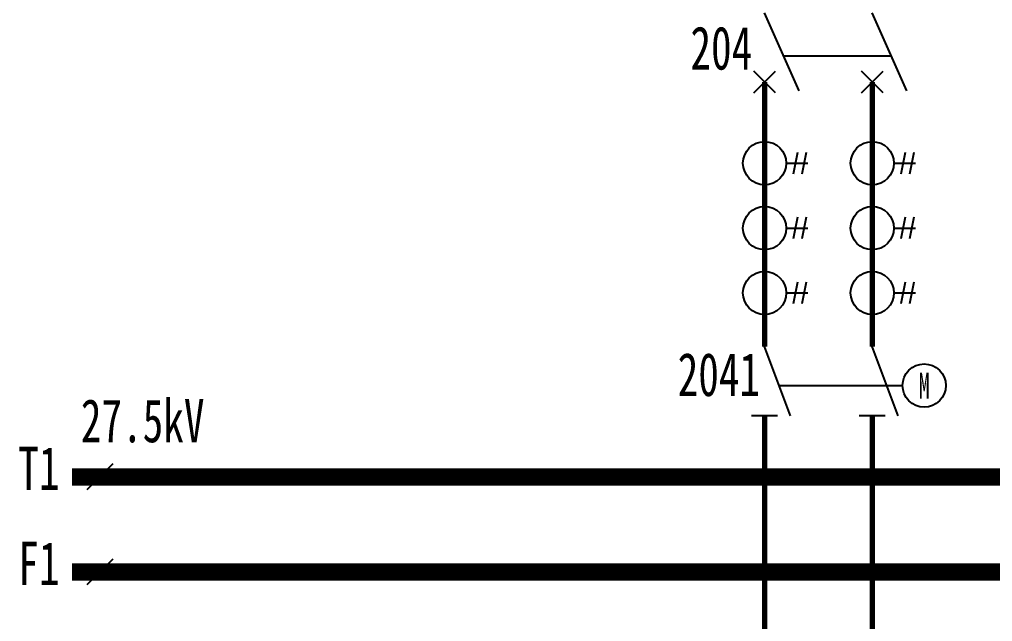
# Model space of a CAD drawing. Header units: millimetres. Extents: x 10667 to 23854, y -3427 to -2899.
# Drawn here: x 11523.4 to 11635.8, y -3158.1 to -3088.5 of the extents above; entities that cross this region are included whole.
import ezdxf
from ezdxf.enums import TextEntityAlignment as Align

# ---------------------------------------------------------------- set-up
doc = ezdxf.new("R2010")
doc.units = ezdxf.units.MM
doc.header["$LTSCALE"] = 10
for name, color, linetype in [('BLOCK', 3, 'Continuous'), ('设    备', 3, 'Continuous'), ('设备编号', 2, 'Continuous'), ('连 接 线', 1, 'Continuous')]:
    doc.layers.add(name, color=color, linetype=linetype)
doc.styles.add('HZ', font='SimSun.ttf', dxfattribs={"width": 0.7})

# ---------------------------------------------------------------- blocks, each defined once
blk = doc.blocks.new('$LH')
at = {"color": 3}
for p, q in [((3.792596414602542, 1.249999999999318), (3.292596414602542, -1.250000000000682)), ((4.792596414602542, 1.249999999999318), (4.292596414602542, -1.250000000000682)), ((2.500001320748027, -6.821210263296962e-13), (5.000001320748027, -6.821210263296962e-13))]:
    blk.add_line(p, q, dxfattribs=at)
blk.add_circle((1.320750698141637e-06, -6.821210263296962e-13), 2.5, dxfattribs=at)

msp = doc.modelspace()

# ---------------------------------------------------------------- linework, layer by layer
at = {"layer": 'BLOCK'}
for p, q in [((11613.4922222476, -3096.688538486363), (11609.4922222476, -3087.688538486363)), ((11625.93322329986, -3096.688538486363), (11621.93322329986, -3087.688538486363)), ((11624.15544552208, -3092.688538486363), (11611.71444446982, -3092.688538486363)), ((11610.7422222476, -3096.938538486363), (11608.2422222476, -3094.438538486363)), ((11608.2422222476, -3096.938538486363), (11610.7422222476, -3094.438538486363)), ((11620.68322329986, -3096.938538486363), (11623.18322329986, -3094.438538486363)), ((11623.18322329986, -3096.938538486363), (11620.68322329986, -3094.438538486363))]:
    msp.add_line(p, q, dxfattribs=at)
at = {"layer": '设    备'}
for p, q in [((11612.4922222476, -3134.27841860945), (11609.4922222476, -3126.27841860945)), ((11624.93322329986, -3134.27841860945), (11621.93322329986, -3126.27841860945)), ((11610.9922222476, -3134.27841860945), (11607.9922222476, -3134.27841860945)), ((11623.43322329986, -3134.27841860945), (11620.43322329986, -3134.27841860945))]:
    msp.add_line(p, q, dxfattribs=at)
at = {"layer": '设    备', "color": 3}
msp.add_line((11611.1797222476, -3130.77841860945), (11625.43322329986, -3130.77841860945), dxfattribs=at)
at = {"layer": '设    备'}
msp.add_circle((11627.93322329986, -3130.77841860945), 2.5, dxfattribs=at)
for p in [(11609.4922222476, -3134.27841860945), (11621.93322329986, -3134.27841860945)]:
    msp.add_point(p, dxfattribs=at)
at = {"layer": '连 接 线', "color": 3}
for p, q in [((11534.16167380621, -3139.838646471037), (11531.16167380621, -3142.838646471037)), ((11534.16167380621, -3150.838646418209), (11531.16167380621, -3153.838646418209))]:
    msp.add_line(p, q, dxfattribs=at)
at = {"layer": '连 接 线'}
for points, const_width in [([(11609.4922222476, -3095.688538486363), (11609.4922222476, -3126.27841860945)], 0.6), ([(11621.93322329986, -3095.688538486363), (11621.93322329986, -3126.27841860945)], 0.6), ([(11609.4922222476, -3134.27841860945), (11609.4922222476, -3141.338646471037)], 0.6), ([(11621.93322329986, -3134.27841860945), (11621.93322329158, -3173.669207053872)], 0.6), ([(11529.45906689737, -3141.338646471037), (11576.36151936877, -3141.338646471038)], 2), ([(11576.36151936877, -3141.338646471038), (11597.48374152111, -3141.338646471037)], 2), ([(11597.48374152111, -3141.338646471037), (11599.83292501089, -3141.338646471037)], 2), ([(11599.83292501089, -3141.338646471037), (11640.93322329986, -3141.337876087217)], 2), ([(11609.4922222476, -3163.0089598851), (11609.4922222476, -3141.338646471037)], 0.6), ([(11553.2909607043, -3152.346192855338), (11529.45986584342, -3152.348003991636)], 2), ([(11553.2909607043, -3152.346192855338), (11582.48374152111, -3152.338646471037)], 2), ([(11614.83292501089, -3152.339136057785), (11582.48374152111, -3152.338646471037)], 2), ([(11614.83292501089, -3152.339136057785), (11652.99056882689, -3152.339136057785)], 2)]:
    msp.add_lwpolyline(points, dxfattribs=dict(at, const_width=const_width))
for points in [[(11571.44388865169, -3140.338646471037), (11572.44388865169, -3140.338646471037), (11571.44388865169, -3140.342451772945), (11572.53104439444, -3140.342451772945)], [(11571.44388865169, -3140.342451772945), (11572.35673290895, -3140.342451772945), (11571.44388865169, -3140.338646471037), (11572.44388865169, -3140.338646471037)], [(11571.44388865169, -3140.342451772945), (11572.53104439444, -3140.342451772945), (11571.44388865169, -3140.353838718025), (11572.61753682936, -3140.353838718025)], [(11571.44388865169, -3140.353838718025), (11572.27024047403, -3140.353838718025), (11571.44388865169, -3140.342451772945), (11572.35673290895, -3140.342451772945)], [(11571.44388865169, -3140.372720644748), (11572.18506960659, -3140.372720644748), (11571.44388865169, -3140.353838718025), (11572.27024047403, -3140.353838718025)], [(11571.44388865169, -3140.398953850251), (11572.10186850837, -3140.398953850251), (11571.44388865169, -3140.372720644748), (11572.18506960659, -3140.372720644748)], [(11571.44388865169, -3140.432338684001), (11572.02127038995, -3140.432338684001), (11571.44388865169, -3140.398953850251), (11572.10186850837, -3140.398953850251)], [(11571.44388865169, -3140.472621067253), (11571.94388865169, -3140.472621067253), (11571.44388865169, -3140.432338684001), (11572.02127038995, -3140.432338684001)], [(11571.44388865169, -3140.519494426748), (11571.87031221534, -3140.519494426748), (11571.44388865169, -3140.472621067253), (11571.94388865169, -3140.472621067253)], [(11571.44388865169, -3140.572602027918), (11571.80110104201, -3140.572602027918), (11571.44388865169, -3140.519494426748), (11571.87031221534, -3140.519494426748)], [(11571.44388865169, -3140.631539689851), (11571.73678187051, -3140.631539689851), (11571.44388865169, -3140.572602027918), (11571.80110104201, -3140.572602027918)], [(11571.44388865169, -3140.695858861351), (11571.67784420858, -3140.695858861351), (11571.44388865169, -3140.631539689851), (11571.73678187051, -3140.631539689851)], [(11572.53104439444, -3140.342451772945), (11573.44388865169, -3140.342451772945), (11572.44388865169, -3140.338646471037), (11573.44388865169, -3140.338646471037)], [(11572.61753682936, -3140.353838718025), (11573.44388865169, -3140.353838718025), (11572.53104439444, -3140.342451772945), (11573.44388865169, -3140.342451772945)], [(11572.7027076968, -3140.372720644748), (11573.44388865169, -3140.372720644748), (11572.61753682936, -3140.353838718025), (11573.44388865169, -3140.353838718025)], [(11572.78590879502, -3140.398953850251), (11573.44388865169, -3140.398953850251), (11572.7027076968, -3140.372720644748), (11573.44388865169, -3140.372720644748)], [(11572.86650691343, -3140.432338684001), (11573.44388865169, -3140.432338684001), (11572.78590879502, -3140.398953850251), (11573.44388865169, -3140.398953850251)], [(11572.94388865169, -3140.472621067253), (11573.44388865169, -3140.472621067253), (11572.86650691343, -3140.432338684001), (11573.44388865169, -3140.432338684001)], [(11573.01746508805, -3140.519494426748), (11573.44388865169, -3140.519494426748), (11572.94388865169, -3140.472621067253), (11573.44388865169, -3140.472621067253)], [(11573.08667626138, -3140.572602027918), (11573.44388865169, -3140.572602027918), (11573.01746508805, -3140.519494426748), (11573.44388865169, -3140.519494426748)], [(11573.15099543288, -3140.631539689851), (11573.44388865169, -3140.631539689851), (11573.08667626138, -3140.572602027918), (11573.44388865169, -3140.572602027918)], [(11573.20993309481, -3140.695858861351), (11573.44388865169, -3140.695858861351), (11573.15099543288, -3140.631539689851), (11573.44388865169, -3140.631539689851)], [(11571.44388865169, -3140.765070034686), (11571.62473660741, -3140.765070034686), (11571.44388865169, -3140.695858861351), (11571.67784420858, -3140.695858861351)], [(11571.44388865169, -3140.838646471037), (11571.57786324791, -3140.838646471037), (11571.44388865169, -3140.765070034686), (11571.62473660741, -3140.765070034686)], [(11571.44388865169, -3140.916028209297), (11571.53758086466, -3140.916028209297), (11571.44388865169, -3140.838646471037), (11571.57786324791, -3140.838646471037)], [(11571.44388865169, -3140.996626327712), (11571.50419603091, -3140.996626327712), (11571.44388865169, -3140.916028209297), (11571.53758086466, -3140.916028209297)], [(11571.44388865169, -3141.079827425935), (11571.47796282541, -3141.079827425935), (11571.44388865169, -3140.996626327712), (11571.50419603091, -3140.996626327712)], [(11571.44388865169, -3141.16499829337), (11571.45908089868, -3141.16499829337), (11571.44388865169, -3141.079827425935), (11571.47796282541, -3141.079827425935)], [(11571.44388865169, -3141.25149072829), (11571.4476939536, -3141.25149072829), (11571.44388865169, -3141.16499829337), (11571.45908089868, -3141.16499829337)], [(11571.44388865169, -3141.338646471037), (11571.44388865169, -3141.338646471037), (11571.44388865169, -3141.25149072829), (11571.4476939536, -3141.25149072829)], [(11571.44388865169, -3141.338646471037), (11571.44388865169, -3141.338646471037), (11571.44388865169, -3141.425802213785), (11571.4476939536, -3141.425802213785)], [(11571.44388865169, -3141.425802213785), (11571.4476939536, -3141.425802213785), (11571.44388865169, -3141.512294648704), (11571.45908089868, -3141.512294648704)], [(11571.44388865169, -3141.512294648704), (11571.45908089868, -3141.512294648704), (11571.44388865169, -3141.59746551614), (11571.47796282541, -3141.59746551614)], [(11571.44388865169, -3141.59746551614), (11571.47796282541, -3141.59746551614), (11571.44388865169, -3141.680666614363), (11571.50419603091, -3141.680666614363)], [(11571.44388865169, -3141.680666614363), (11571.50419603091, -3141.680666614363), (11571.44388865169, -3141.761264732778), (11571.53758086466, -3141.761264732778)], [(11571.44388865169, -3141.761264732778), (11571.53758086466, -3141.761264732778), (11571.44388865169, -3141.838646471037), (11571.57786324791, -3141.838646471037)], [(11573.26304069598, -3140.765070034686), (11573.44388865169, -3140.765070034686), (11573.20993309481, -3140.695858861351), (11573.44388865169, -3140.695858861351)], [(11573.30991405548, -3140.838646471037), (11573.44388865169, -3140.838646471037), (11573.26304069598, -3140.765070034686), (11573.44388865169, -3140.765070034686)], [(11573.35019643873, -3140.916028209297), (11573.44388865169, -3140.916028209297), (11573.30991405548, -3140.838646471037), (11573.44388865169, -3140.838646471037)], [(11573.30991405548, -3141.838646471037), (11573.44388865169, -3141.838646471037), (11573.35019643873, -3141.761264732778), (11573.44388865169, -3141.761264732778)], [(11573.38358127248, -3140.996626327712), (11573.44388865169, -3140.996626327712), (11573.35019643873, -3140.916028209297), (11573.44388865169, -3140.916028209297)], [(11573.35019643873, -3141.761264732778), (11573.44388865169, -3141.761264732778), (11573.38358127248, -3141.680666614363), (11573.44388865169, -3141.680666614363)], [(11573.40981447798, -3141.079827425935), (11573.44388865169, -3141.079827425935), (11573.38358127248, -3140.996626327712), (11573.44388865169, -3140.996626327712)], [(11573.38358127248, -3141.680666614363), (11573.44388865169, -3141.680666614363), (11573.40981447798, -3141.59746551614), (11573.44388865169, -3141.59746551614)], [(11573.42869640471, -3141.16499829337), (11573.44388865169, -3141.16499829337), (11573.40981447798, -3141.079827425935), (11573.44388865169, -3141.079827425935)], [(11573.40981447798, -3141.59746551614), (11573.44388865169, -3141.59746551614), (11573.42869640471, -3141.512294648704), (11573.44388865169, -3141.512294648704)], [(11573.44008334979, -3141.25149072829), (11573.44388865169, -3141.25149072829), (11573.42869640471, -3141.16499829337), (11573.44388865169, -3141.16499829337)], [(11573.42869640471, -3141.512294648704), (11573.44388865169, -3141.512294648704), (11573.44008334979, -3141.425802213785), (11573.44388865169, -3141.425802213785)], [(11573.44388865169, -3141.338646471037), (11573.44388865169, -3141.338646471037), (11573.44008334979, -3141.25149072829), (11573.44388865169, -3141.25149072829)], [(11573.44008334979, -3141.425802213785), (11573.44388865169, -3141.425802213785), (11573.44388865169, -3141.338646471037)], [(11571.44388865169, -3141.838646471037), (11571.57786324791, -3141.838646471037), (11571.44388865169, -3141.912222907388), (11571.62473660741, -3141.912222907388)], [(11571.44388865169, -3141.912222907388), (11571.62473660741, -3141.912222907388), (11571.44388865169, -3141.981434080724), (11571.67784420858, -3141.981434080724)], [(11571.44388865169, -3141.981434080724), (11571.67784420858, -3141.981434080724), (11571.44388865169, -3142.045753252224), (11571.73678187051, -3142.045753252224)], [(11571.44388865169, -3142.045753252224), (11571.73678187051, -3142.045753252224), (11571.44388865169, -3142.104690914156), (11571.80110104201, -3142.104690914156)], [(11571.44388865169, -3142.104690914156), (11571.80110104201, -3142.104690914156), (11571.44388865169, -3142.157798515326), (11571.87031221534, -3142.157798515326)], [(11571.44388865169, -3142.157798515326), (11571.87031221534, -3142.157798515326), (11571.44388865169, -3142.204671874822), (11571.94388865169, -3142.204671874822)], [(11571.44388865169, -3142.204671874822), (11571.94388865169, -3142.204671874822), (11571.44388865169, -3142.244954258074), (11572.02127038995, -3142.244954258074)], [(11571.44388865169, -3142.244954258074), (11572.02127038995, -3142.244954258074), (11571.44388865169, -3142.278339091823), (11572.10186850837, -3142.278339091823)], [(11571.44388865169, -3142.278339091823), (11572.10186850837, -3142.278339091823), (11571.44388865169, -3142.304572297327), (11572.18506960659, -3142.304572297327)], [(11571.44388865169, -3142.304572297327), (11572.18506960659, -3142.304572297327), (11571.44388865169, -3142.32345422405), (11572.27024047403, -3142.32345422405)], [(11571.44388865169, -3142.32345422405), (11572.27024047403, -3142.32345422405), (11571.44388865169, -3142.334841169129), (11572.35673290895, -3142.334841169129)], [(11571.44388865169, -3142.334841169129), (11572.35673290895, -3142.334841169129), (11571.44388865169, -3142.338646471037), (11572.44388865169, -3142.338646471037)], [(11572.44388865169, -3142.338646471037), (11573.44388865169, -3142.338646471037), (11572.53104439444, -3142.334841169129), (11573.44388865169, -3142.334841169129)], [(11572.53104439444, -3142.334841169129), (11573.44388865169, -3142.334841169129), (11572.61753682936, -3142.32345422405), (11573.44388865169, -3142.32345422405)], [(11572.61753682936, -3142.32345422405), (11573.44388865169, -3142.32345422405), (11572.7027076968, -3142.304572297327), (11573.44388865169, -3142.304572297327)], [(11572.7027076968, -3142.304572297327), (11573.44388865169, -3142.304572297327), (11572.78590879502, -3142.278339091823), (11573.44388865169, -3142.278339091823)], [(11572.78590879502, -3142.278339091823), (11573.44388865169, -3142.278339091823), (11572.86650691343, -3142.244954258074), (11573.44388865169, -3142.244954258074)], [(11572.86650691343, -3142.244954258074), (11573.44388865169, -3142.244954258074), (11572.94388865169, -3142.204671874822), (11573.44388865169, -3142.204671874822)], [(11572.94388865169, -3142.204671874822), (11573.44388865169, -3142.204671874822), (11573.01746508805, -3142.157798515326), (11573.44388865169, -3142.157798515326)], [(11573.01746508805, -3142.157798515326), (11573.44388865169, -3142.157798515326), (11573.08667626138, -3142.104690914156), (11573.44388865169, -3142.104690914156)], [(11573.08667626138, -3142.104690914156), (11573.44388865169, -3142.104690914156), (11573.15099543288, -3142.045753252224), (11573.44388865169, -3142.045753252224)], [(11573.15099543288, -3142.045753252224), (11573.44388865169, -3142.045753252224), (11573.20993309481, -3141.981434080724), (11573.44388865169, -3141.981434080724)], [(11573.20993309481, -3141.981434080724), (11573.44388865169, -3141.981434080724), (11573.26304069598, -3141.912222907388), (11573.44388865169, -3141.912222907388)], [(11573.26304069598, -3141.912222907388), (11573.44388865169, -3141.912222907388), (11573.30991405548, -3141.838646471037), (11573.44388865169, -3141.838646471037)], [(11548.36566101791, -3151.346192855338), (11549.36566101791, -3151.346192855338), (11548.36566101791, -3151.349998157246), (11549.45281676066, -3151.349998157246)], [(11548.36566101791, -3151.349998157246), (11549.27850527517, -3151.349998157246), (11548.36566101791, -3151.346192855338), (11549.36566101791, -3151.346192855338)], [(11548.36566101791, -3151.349998157246), (11549.45281676066, -3151.349998157246), (11548.36566101791, -3151.361385102326), (11549.53930919558, -3151.361385102326)], [(11548.36566101791, -3151.361385102326), (11549.19201284025, -3151.361385102326), (11548.36566101791, -3151.349998157246), (11549.27850527517, -3151.349998157246)], [(11548.36566101791, -3151.380267029049), (11549.10684197281, -3151.380267029049), (11548.36566101791, -3151.361385102326), (11549.19201284025, -3151.361385102326)], [(11548.36566101791, -3151.406500234552), (11549.02364087459, -3151.406500234552), (11548.36566101791, -3151.380267029049), (11549.10684197281, -3151.380267029049)], [(11548.36566101791, -3151.439885068301), (11548.94304275617, -3151.439885068301), (11548.36566101791, -3151.406500234552), (11549.02364087459, -3151.406500234552)], [(11548.36566101791, -3151.480167451553), (11548.86566101791, -3151.480167451553), (11548.36566101791, -3151.439885068301), (11548.94304275617, -3151.439885068301)], [(11548.36566101791, -3151.527040811049), (11548.79208458156, -3151.527040811049), (11548.36566101791, -3151.480167451553), (11548.86566101791, -3151.480167451553)], [(11548.36566101791, -3151.580148412219), (11548.72287340823, -3151.580148412219), (11548.36566101791, -3151.527040811049), (11548.79208458156, -3151.527040811049)], [(11548.36566101791, -3151.639086074151), (11548.65855423673, -3151.639086074151), (11548.36566101791, -3151.580148412219), (11548.72287340823, -3151.580148412219)], [(11548.36566101791, -3151.703405245651), (11548.59961657479, -3151.703405245651), (11548.36566101791, -3151.639086074151), (11548.65855423673, -3151.639086074151)], [(11548.36566101791, -3151.772616418987), (11548.54650897362, -3151.772616418987), (11548.36566101791, -3151.703405245651), (11548.59961657479, -3151.703405245651)], [(11548.36566101791, -3151.846192855338), (11548.49963561413, -3151.846192855338), (11548.36566101791, -3151.772616418987), (11548.54650897362, -3151.772616418987)], [(11548.36566101791, -3151.923574593597), (11548.45935323088, -3151.923574593597), (11548.36566101791, -3151.846192855338), (11548.49963561413, -3151.846192855338)], [(11548.36566101791, -3152.004172712012), (11548.42596839713, -3152.004172712012), (11548.36566101791, -3151.923574593597), (11548.45935323088, -3151.923574593597)], [(11549.45281676066, -3151.349998157246), (11550.36566101791, -3151.349998157246), (11549.36566101791, -3151.346192855338), (11550.36566101791, -3151.346192855338)], [(11549.53930919558, -3151.361385102326), (11550.36566101791, -3151.361385102326), (11549.45281676066, -3151.349998157246), (11550.36566101791, -3151.349998157246)], [(11549.62448006302, -3151.380267029049), (11550.36566101791, -3151.380267029049), (11549.53930919558, -3151.361385102326), (11550.36566101791, -3151.361385102326)], [(11549.70768116124, -3151.406500234552), (11550.36566101791, -3151.406500234552), (11549.62448006302, -3151.380267029049), (11550.36566101791, -3151.380267029049)], [(11549.78827927966, -3151.439885068301), (11550.36566101791, -3151.439885068301), (11549.70768116124, -3151.406500234552), (11550.36566101791, -3151.406500234552)], [(11549.86566101791, -3151.480167451553), (11550.36566101791, -3151.480167451553), (11549.78827927966, -3151.439885068301), (11550.36566101791, -3151.439885068301)], [(11549.93923745427, -3151.527040811049), (11550.36566101791, -3151.527040811049), (11549.86566101791, -3151.480167451553), (11550.36566101791, -3151.480167451553)], [(11550.0084486276, -3151.580148412219), (11550.36566101791, -3151.580148412219), (11549.93923745427, -3151.527040811049), (11550.36566101791, -3151.527040811049)], [(11550.0727677991, -3151.639086074151), (11550.36566101791, -3151.639086074151), (11550.0084486276, -3151.580148412219), (11550.36566101791, -3151.580148412219)], [(11550.13170546103, -3151.703405245651), (11550.36566101791, -3151.703405245651), (11550.0727677991, -3151.639086074151), (11550.36566101791, -3151.639086074151)], [(11550.1848130622, -3151.772616418987), (11550.36566101791, -3151.772616418987), (11550.13170546103, -3151.703405245651), (11550.36566101791, -3151.703405245651)], [(11550.2316864217, -3151.846192855338), (11550.36566101791, -3151.846192855338), (11550.1848130622, -3151.772616418987), (11550.36566101791, -3151.772616418987)], [(11550.27196880495, -3151.923574593597), (11550.36566101791, -3151.923574593597), (11550.2316864217, -3151.846192855338), (11550.36566101791, -3151.846192855338)], [(11550.3053536387, -3152.004172712012), (11550.36566101791, -3152.004172712012), (11550.27196880495, -3151.923574593597), (11550.36566101791, -3151.923574593597)], [(11548.36566101791, -3152.087373810235), (11548.39973519163, -3152.087373810235), (11548.36566101791, -3152.004172712012), (11548.42596839713, -3152.004172712012)], [(11548.36566101791, -3152.172544677671), (11548.3808532649, -3152.172544677671), (11548.36566101791, -3152.087373810235), (11548.39973519163, -3152.087373810235)], [(11548.36566101791, -3152.25903711259), (11548.36946631982, -3152.25903711259), (11548.36566101791, -3152.172544677671), (11548.3808532649, -3152.172544677671)], [(11548.36566101791, -3152.346192855338), (11548.36566101791, -3152.346192855338), (11548.36566101791, -3152.25903711259), (11548.36946631982, -3152.25903711259)], [(11548.36566101791, -3152.346192855338), (11548.36566101791, -3152.346192855338), (11548.36566101791, -3152.433348598086), (11548.36946631982, -3152.433348598086)], [(11548.36566101791, -3152.433348598086), (11548.36946631982, -3152.433348598086), (11548.36566101791, -3152.519841033005), (11548.3808532649, -3152.519841033005)], [(11548.36566101791, -3152.519841033005), (11548.3808532649, -3152.519841033005), (11548.36566101791, -3152.60501190044), (11548.39973519163, -3152.60501190044)], [(11548.36566101791, -3152.60501190044), (11548.39973519163, -3152.60501190044), (11548.36566101791, -3152.688212998663), (11548.42596839713, -3152.688212998663)], [(11548.36566101791, -3152.688212998663), (11548.42596839713, -3152.688212998663), (11548.36566101791, -3152.768811117079), (11548.45935323088, -3152.768811117079)], [(11548.36566101791, -3152.768811117079), (11548.45935323088, -3152.768811117079), (11548.36566101791, -3152.846192855338), (11548.49963561413, -3152.846192855338)], [(11548.36566101791, -3152.846192855338), (11548.49963561413, -3152.846192855338), (11548.36566101791, -3152.919769291689), (11548.54650897362, -3152.919769291689)], [(11548.36566101791, -3152.919769291689), (11548.54650897362, -3152.919769291689), (11548.36566101791, -3152.988980465025), (11548.59961657479, -3152.988980465025)], [(11548.36566101791, -3152.988980465025), (11548.59961657479, -3152.988980465025), (11548.36566101791, -3153.053299636525), (11548.65855423673, -3153.053299636525)], [(11548.36566101791, -3153.053299636525), (11548.65855423673, -3153.053299636525), (11548.36566101791, -3153.112237298457), (11548.72287340823, -3153.112237298457)], [(11550.0084486276, -3153.112237298457), (11550.36566101791, -3153.112237298457), (11550.0727677991, -3153.053299636525), (11550.36566101791, -3153.053299636525)], [(11550.0727677991, -3153.053299636525), (11550.36566101791, -3153.053299636525), (11550.13170546103, -3152.988980465025), (11550.36566101791, -3152.988980465025)], [(11550.13170546103, -3152.988980465025), (11550.36566101791, -3152.988980465025), (11550.1848130622, -3152.919769291689), (11550.36566101791, -3152.919769291689)], [(11550.1848130622, -3152.919769291689), (11550.36566101791, -3152.919769291689), (11550.2316864217, -3152.846192855338), (11550.36566101791, -3152.846192855338)], [(11550.2316864217, -3152.846192855338), (11550.36566101791, -3152.846192855338), (11550.27196880495, -3152.768811117079), (11550.36566101791, -3152.768811117079)], [(11550.27196880495, -3152.768811117079), (11550.36566101791, -3152.768811117079), (11550.3053536387, -3152.688212998663), (11550.36566101791, -3152.688212998663)], [(11550.3315868442, -3152.087373810235), (11550.36566101791, -3152.087373810235), (11550.3053536387, -3152.004172712012), (11550.36566101791, -3152.004172712012)], [(11550.3053536387, -3152.688212998663), (11550.36566101791, -3152.688212998663), (11550.3315868442, -3152.60501190044), (11550.36566101791, -3152.60501190044)], [(11550.35046877093, -3152.172544677671), (11550.36566101791, -3152.172544677671), (11550.3315868442, -3152.087373810235), (11550.36566101791, -3152.087373810235)], [(11550.3315868442, -3152.60501190044), (11550.36566101791, -3152.60501190044), (11550.35046877093, -3152.519841033005), (11550.36566101791, -3152.519841033005)], [(11550.36185571601, -3152.25903711259), (11550.36566101791, -3152.25903711259), (11550.35046877093, -3152.172544677671), (11550.36566101791, -3152.172544677671)], [(11550.35046877093, -3152.519841033005), (11550.36566101791, -3152.519841033005), (11550.36185571601, -3152.433348598086), (11550.36566101791, -3152.433348598086)], [(11550.36566101791, -3152.346192855338), (11550.36566101791, -3152.346192855338), (11550.36185571601, -3152.25903711259), (11550.36566101791, -3152.25903711259)], [(11550.36185571601, -3152.433348598086), (11550.36566101791, -3152.433348598086), (11550.36566101791, -3152.346192855338)], [(11548.36566101791, -3153.112237298457), (11548.72287340823, -3153.112237298457), (11548.36566101791, -3153.165344899627), (11548.79208458156, -3153.165344899627)], [(11548.36566101791, -3153.165344899627), (11548.79208458156, -3153.165344899627), (11548.36566101791, -3153.212218259122), (11548.86566101791, -3153.212218259122)], [(11548.36566101791, -3153.212218259122), (11548.86566101791, -3153.212218259122), (11548.36566101791, -3153.252500642375), (11548.94304275617, -3153.252500642375)], [(11548.36566101791, -3153.252500642375), (11548.94304275617, -3153.252500642375), (11548.36566101791, -3153.285885476124), (11549.02364087459, -3153.285885476124)], [(11548.36566101791, -3153.285885476124), (11549.02364087459, -3153.285885476124), (11548.36566101791, -3153.312118681627), (11549.10684197281, -3153.312118681627)], [(11548.36566101791, -3153.312118681627), (11549.10684197281, -3153.312118681627), (11548.36566101791, -3153.33100060835), (11549.19201284025, -3153.33100060835)], [(11548.36566101791, -3153.33100060835), (11549.19201284025, -3153.33100060835), (11548.36566101791, -3153.34238755343), (11549.27850527517, -3153.34238755343)], [(11548.36566101791, -3153.34238755343), (11549.27850527517, -3153.34238755343), (11548.36566101791, -3153.346192855338), (11549.36566101791, -3153.346192855338)], [(11549.36566101791, -3153.346192855338), (11550.36566101791, -3153.346192855338), (11549.45281676066, -3153.34238755343), (11550.36566101791, -3153.34238755343)], [(11549.45281676066, -3153.34238755343), (11550.36566101791, -3153.34238755343), (11549.53930919558, -3153.33100060835), (11550.36566101791, -3153.33100060835)], [(11549.53930919558, -3153.33100060835), (11550.36566101791, -3153.33100060835), (11549.62448006302, -3153.312118681627), (11550.36566101791, -3153.312118681627)], [(11549.62448006302, -3153.312118681627), (11550.36566101791, -3153.312118681627), (11549.70768116124, -3153.285885476124), (11550.36566101791, -3153.285885476124)], [(11549.70768116124, -3153.285885476124), (11550.36566101791, -3153.285885476124), (11549.78827927966, -3153.252500642375), (11550.36566101791, -3153.252500642375)], [(11549.78827927966, -3153.252500642375), (11550.36566101791, -3153.252500642375), (11549.86566101791, -3153.212218259122), (11550.36566101791, -3153.212218259122)], [(11549.86566101791, -3153.212218259122), (11550.36566101791, -3153.212218259122), (11549.93923745427, -3153.165344899627), (11550.36566101791, -3153.165344899627)], [(11549.93923745427, -3153.165344899627), (11550.36566101791, -3153.165344899627), (11550.0084486276, -3153.112237298457), (11550.36566101791, -3153.112237298457)]]:
    msp.add_solid(points, dxfattribs=at)

# ---------------------------------------------------------------- block references
at = {"layer": '设    备'}
for p in [(11609.49222092685, -3105.076223277355), (11621.93322197911, -3105.076223277355), (11609.49222092685, -3112.576223277355), (11621.93322197911, -3112.576223277355), (11609.49221960609, -3120.076223277354), (11621.93322065835, -3120.076223277354)]:
    msp.add_blockref('$LH', p, dxfattribs=at)

# ---------------------------------------------------------------- texts
at = {"layer": '设    备', "style": 'HZ', "width": 0.62}
msp.add_text('M', height=3, dxfattribs=at).set_placement((11627.93322329986, -3130.77841860945), align=Align.MIDDLE)
at = {"layer": '设备编号', "color": 6, "style": 'HZ', "width": 0.7}
for s, p in [('204', (11600.91677576145, -3094.24930062827)), ('2041', (11599.44229730337, -3131.99141185684)), ('27.5kV', (11530.4759141853, -3137.338646471037)), ('T1', (11523.24727745332, -3142.838646523866)), ('F1', (11523.24727745332, -3153.838646471037))]:
    msp.add_text(s, height=5, dxfattribs=at).set_placement(p)

doc.saveas('drawing.dxf')
